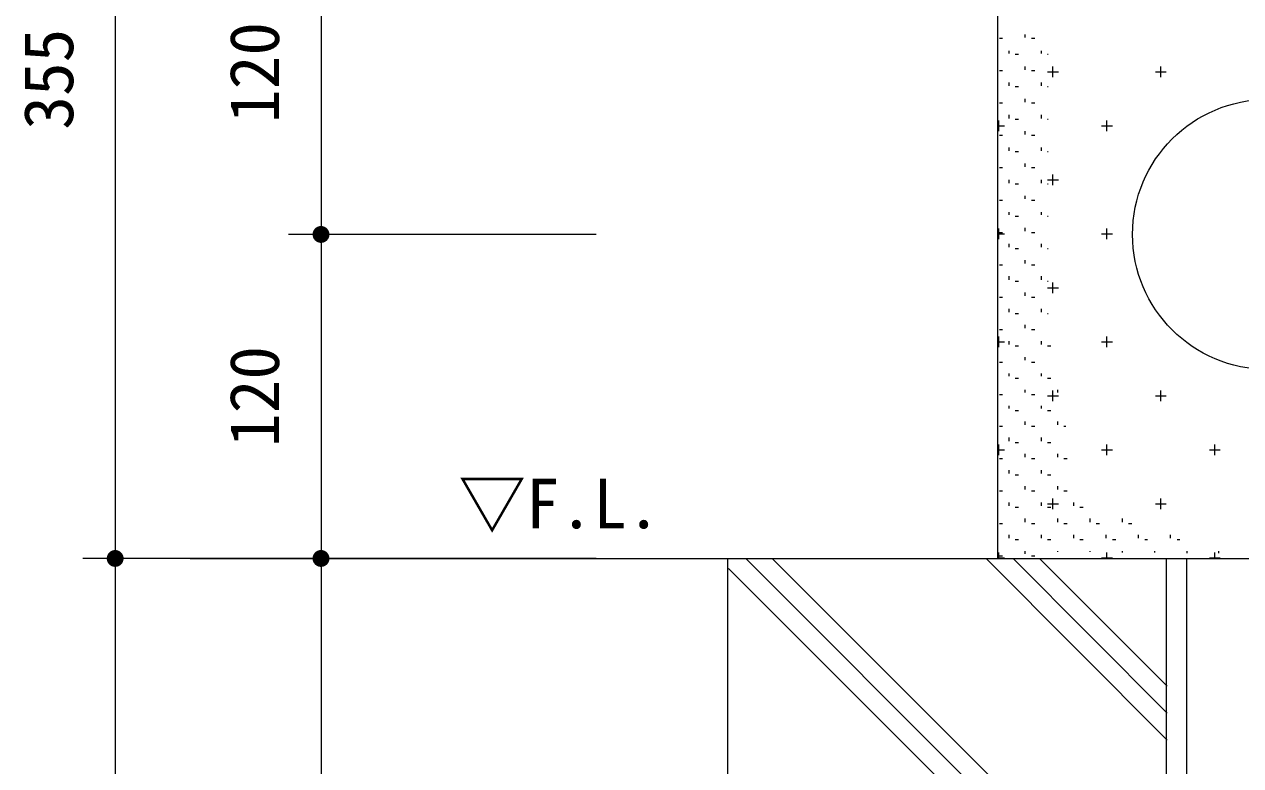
# Model space of a CAD drawing. Units: millimetres at full size, sheet at 1:10. Extents: x 0 to 4200, y 0 to 2970.
# Drawn here: x 2470 to 2920.6, y 1160.9 to 1435.5 of the extents above; entities that cross this region are included whole.
import ezdxf
from ezdxf.enums import TextEntityAlignment as Align

# ---------------------------------------------------------------- set-up
doc = ezdxf.new("R2010")
doc.units = ezdxf.units.MM
doc.header["$LTSCALE"] = 10
doc.layers.add('D-STR', color=1, linetype='Continuous', lineweight=13)
doc.layers.add('D-STR-DIM', color=7, linetype='Continuous', lineweight=13)
doc.styles.add('ＭＳ ゴシック', font='')
doc.styles.get('ＭＳ ゴシック').set_extended_font_data('MS Gothic')

# ---------------------------------------------------------------- blocks, each defined once
blk = doc.blocks.new('filled_dot')
at = {"color": 0, "linetype": 'Continuous', "lineweight": -2, "const_width": 1.25}
blk.add_lwpolyline([(-0.625, 0, 1), (0.625, 0, 1)], format="xyb", close=True, dxfattribs=at)

msp = doc.modelspace()

# ---------------------------------------------------------------- linework, layer by layer
at = {"layer": 'D-STR'}
for p, q in [((2831.33, 1430.39), (2832.33, 1430.39)), ((2840.83, 1430.64), (2840.83, 1431.64)), ((2843.08, 1430.39), (2844.33, 1430.39)), ((2834.83, 1424.64), (2834.83, 1425.64)), ((2837.08, 1424.39), (2838.33, 1424.39)), ((2846.83, 1424.64), (2846.83, 1425.64)), ((2849.08, 1424.39), (2849.33, 1424.39)), ((2840.83, 1418.64), (2840.83, 1419.89)), ((2851.08, 1415.89), (2851.08, 1419.89)), ((2891.08, 1415.89), (2891.08, 1419.89)), ((2831.33, 1418.39), (2832.33, 1418.39)), ((2843.08, 1418.39), (2844.33, 1418.39)), ((2849.08, 1417.89), (2853.08, 1417.89)), ((2889.08, 1417.89), (2893.08, 1417.89)), ((2834.83, 1412.64), (2834.83, 1413.89)), ((2837.08, 1412.39), (2838.33, 1412.39)), ((2846.83, 1412.64), (2846.83, 1413.89)), ((2849.08, 1412.39), (2849.33, 1412.39)), ((2831.33, 1406.39), (2832.33, 1406.39)), ((2840.83, 1406.64), (2840.83, 1407.89)), ((2843.08, 1406.39), (2844.33, 1406.39)), ((2834.83, 1400.64), (2834.83, 1401.89)), ((2846.83, 1400.64), (2846.83, 1401.89)), ((2830.58, 1397.89), (2833.08, 1397.89)), ((2831.08, 1395.89), (2831.08, 1399.89)), ((2837.08, 1400.39), (2838.33, 1400.39)), ((2849.08, 1400.39), (2849.33, 1400.39)), ((2869.08, 1397.89), (2873.08, 1397.89)), ((2871.08, 1395.89), (2871.08, 1399.89)), ((2831.33, 1394.39), (2832.33, 1394.39)), ((2840.83, 1394.64), (2840.83, 1395.89)), ((2843.08, 1394.39), (2844.33, 1394.39)), ((2834.83, 1388.64), (2834.83, 1389.89)), ((2837.08, 1388.39), (2838.33, 1388.39)), ((2846.83, 1388.64), (2846.83, 1389.89)), ((2849.08, 1388.39), (2849.33, 1388.39)), ((2840.83, 1382.64), (2840.83, 1383.89)), ((2831.33, 1382.39), (2832.33, 1382.39)), ((2843.08, 1382.39), (2844.33, 1382.39)), ((2851.08, 1375.89), (2851.08, 1379.89)), ((2834.83, 1376.64), (2834.83, 1377.89)), ((2837.08, 1376.39), (2838.33, 1376.39)), ((2846.83, 1376.64), (2846.83, 1377.89)), ((2849.08, 1377.89), (2853.08, 1377.89)), ((2849.08, 1376.39), (2849.33, 1376.39)), ((2831.33, 1370.39), (2832.33, 1370.39)), ((2840.83, 1370.89), (2840.83, 1371.89)), ((2843.08, 1370.39), (2844.33, 1370.39)), ((2834.83, 1364.89), (2834.83, 1365.89)), ((2846.83, 1364.89), (2846.83, 1365.89)), ((2837.08, 1364.39), (2838.33, 1364.39)), ((2849.08, 1364.39), (2849.33, 1364.39)), ((2830.58, 1357.89), (2833.08, 1357.89)), ((2831.08, 1355.89), (2831.08, 1359.89)), ((2831.33, 1358.39), (2832.33, 1358.39)), ((2840.83, 1358.89), (2840.83, 1360.14)), ((2843.08, 1358.39), (2844.33, 1358.39)), ((2869.08, 1357.89), (2873.08, 1357.89)), ((2871.08, 1355.89), (2871.08, 1359.89)), ((2834.83, 1352.89), (2834.83, 1354.14)), ((2837.08, 1352.39), (2838.33, 1352.39)), ((2846.83, 1352.89), (2846.83, 1354.14)), ((2849.08, 1352.39), (2849.33, 1352.39)), ((2840.83, 1346.89), (2840.83, 1348.14)), ((2831.33, 1346.39), (2832.33, 1346.39)), ((2843.08, 1346.39), (2844.33, 1346.39)), ((2834.83, 1340.89), (2834.83, 1342.14)), ((2837.08, 1340.39), (2838.33, 1340.39)), ((2846.83, 1340.89), (2846.83, 1342.14)), ((2849.08, 1340.39), (2849.33, 1340.39)), ((2851.08, 1335.89), (2851.08, 1339.89)), ((2831.33, 1334.39), (2832.33, 1334.39)), ((2840.83, 1334.89), (2840.83, 1336.14)), ((2843.08, 1334.39), (2844.33, 1334.39)), ((2849.08, 1337.89), (2853.08, 1337.89)), ((2834.83, 1328.89), (2834.83, 1330.14)), ((2846.83, 1328.89), (2846.83, 1330.14)), ((2837.08, 1328.39), (2838.33, 1328.39)), ((2849.08, 1328.39), (2849.33, 1328.39)), ((2831.33, 1322.39), (2832.33, 1322.39)), ((2840.83, 1322.89), (2840.83, 1324.14)), ((2843.08, 1322.39), (2844.33, 1322.39)), ((2830.58, 1317.89), (2833.08, 1317.89)), ((2831.08, 1315.89), (2831.08, 1319.89)), ((2834.83, 1316.89), (2834.83, 1318.14)), ((2837.08, 1316.39), (2838.33, 1316.39)), ((2846.83, 1316.89), (2846.83, 1318.14)), ((2849.08, 1316.39), (2849.33, 1316.39)), ((2849.08, 1316.39), (2850.33, 1316.39)), ((2869.08, 1317.89), (2873.08, 1317.89)), ((2871.08, 1315.89), (2871.08, 1319.89)), ((2840.83, 1311.14), (2840.83, 1312.14)), ((2831.33, 1310.39), (2832.33, 1310.39)), ((2843.08, 1310.39), (2844.33, 1310.39)), ((2834.83, 1305.14), (2834.83, 1306.14)), ((2837.08, 1304.39), (2838.33, 1304.39)), ((2846.83, 1305.14), (2846.83, 1306.14)), ((2849.08, 1304.39), (2849.33, 1304.39)), ((2849.08, 1304.39), (2850.33, 1304.39)), ((2831.33, 1298.39), (2832.33, 1298.39)), ((2840.83, 1299.14), (2840.83, 1300.14)), ((2843.08, 1298.39), (2844.33, 1298.39)), ((2849.08, 1297.89), (2853.08, 1297.89)), ((2851.08, 1295.89), (2851.08, 1299.89)), ((2852.83, 1299.14), (2852.83, 1300.14)), ((2889.08, 1297.89), (2893.08, 1297.89)), ((2891.08, 1295.89), (2891.08, 1299.89)), ((2834.83, 1293.14), (2834.83, 1294.14)), ((2846.83, 1293.14), (2846.83, 1294.14)), ((2837.08, 1292.39), (2838.33, 1292.39)), ((2849.08, 1292.39), (2849.33, 1292.39)), ((2849.08, 1292.39), (2850.33, 1292.39)), ((2831.33, 1286.64), (2832.33, 1286.64)), ((2840.83, 1287.14), (2840.83, 1288.39)), ((2843.08, 1286.64), (2844.33, 1286.64)), ((2852.83, 1287.14), (2852.83, 1288.39)), ((2855.08, 1286.64), (2855.83, 1286.64)), ((2831.08, 1275.89), (2831.08, 1279.89)), ((2834.83, 1281.14), (2834.83, 1282.39)), ((2837.08, 1280.64), (2838.33, 1280.64)), ((2846.83, 1281.14), (2846.83, 1282.39)), ((2849.08, 1280.64), (2849.33, 1280.64)), ((2849.08, 1280.64), (2850.33, 1280.64)), ((2871.08, 1275.89), (2871.08, 1279.89)), ((2911.08, 1275.89), (2911.08, 1279.89)), ((2830.58, 1277.89), (2833.08, 1277.89)), ((2840.83, 1275.14), (2840.83, 1276.39)), ((2852.83, 1275.14), (2852.83, 1276.39)), ((2869.08, 1277.89), (2873.08, 1277.89)), ((2909.08, 1277.89), (2913.08, 1277.89)), ((2831.33, 1274.64), (2832.33, 1274.64)), ((2843.08, 1274.64), (2844.33, 1274.64)), ((2855.08, 1274.64), (2856.33, 1274.64)), ((2834.83, 1269.14), (2834.83, 1270.39)), ((2837.08, 1268.64), (2838.33, 1268.64)), ((2846.83, 1269.14), (2846.83, 1270.39)), ((2849.08, 1268.64), (2849.33, 1268.64)), ((2849.08, 1268.64), (2850.33, 1268.64)), ((2831.33, 1262.64), (2832.33, 1262.64)), ((2840.83, 1263.14), (2840.83, 1264.39)), ((2843.08, 1262.64), (2844.33, 1262.64)), ((2852.83, 1263.14), (2852.83, 1264.39)), ((2855.08, 1262.64), (2856.33, 1262.64)), ((2834.83, 1257.14), (2834.83, 1258.39)), ((2846.83, 1257.14), (2846.83, 1258.39)), ((2849.08, 1257.89), (2853.08, 1257.89)), ((2851.08, 1255.89), (2851.08, 1259.89)), ((2858.83, 1257.14), (2858.83, 1258.39)), ((2889.08, 1257.89), (2893.08, 1257.89)), ((2891.08, 1255.89), (2891.08, 1259.89)), ((2837.08, 1256.64), (2838.33, 1256.64)), ((2849.08, 1256.64), (2849.33, 1256.64)), ((2849.08, 1256.64), (2850.33, 1256.64)), ((2861.08, 1256.64), (2862.33, 1256.64)), ((2831.33, 1250.64), (2832.33, 1250.64)), ((2840.83, 1251.14), (2840.83, 1252.39)), ((2843.08, 1250.64), (2844.33, 1250.64)), ((2852.83, 1251.14), (2852.83, 1252.39)), ((2855.08, 1250.64), (2856.33, 1250.64)), ((2864.83, 1251.14), (2864.83, 1252.39)), ((2867.08, 1250.64), (2868.33, 1250.64)), ((2876.83, 1251.14), (2876.83, 1252.39)), ((2879.08, 1250.64), (2880.33, 1250.64)), ((2834.83, 1245.14), (2834.83, 1246.39)), ((2837.08, 1244.64), (2838.33, 1244.64)), ((2846.83, 1245.14), (2846.83, 1246.39)), ((2849.08, 1244.64), (2849.33, 1244.64)), ((2849.08, 1244.64), (2850.33, 1244.64)), ((2858.83, 1245.14), (2858.83, 1246.39)), ((2861.08, 1244.64), (2862.33, 1244.64)), ((2870.83, 1245.14), (2870.83, 1246.39)), ((2873.08, 1244.64), (2874.33, 1244.64)), ((2882.83, 1245.14), (2882.83, 1246.39)), ((2885.08, 1244.64), (2886.08, 1244.64)), ((2894.58, 1245.14), (2894.58, 1246.39)), ((2897.08, 1244.64), (2898.08, 1244.64)), ((2831.08, 1237.64), (2831.08, 1239.89)), ((2840.83, 1239.39), (2840.83, 1240.39)), ((2852.83, 1240.14), (2852.83, 1240.39)), ((2864.83, 1240.14), (2864.83, 1240.39)), ((2871.08, 1237.64), (2871.08, 1239.89)), ((2876.83, 1239.89), (2876.83, 1240.39)), ((2888.83, 1239.89), (2888.83, 1240.39)), ((2900.83, 1239.64), (2900.83, 1240.39)), ((2911.08, 1237.64), (2911.08, 1239.89)), ((2912.58, 1239.64), (2912.58, 1240.39)), ((2531.42, 1237.64), (3248.32, 1237.64)), ((2893.33, 1081.39), (2737.33, 1237.64)), ((2893.33, 1091.39), (2747.08, 1237.64)), ((2893.33, 1170.39), (2826.33, 1237.64)), ((2830.58, 1237.89), (2833.08, 1237.89)), ((2831.33, 1238.64), (2832.33, 1238.64)), ((2893.33, 1180.39), (2836.33, 1237.64)), ((2843.08, 1238.64), (2844.33, 1238.64)), ((2893.33, 1190.39), (2846.08, 1237.64)), ((2869.08, 1237.89), (2873.08, 1237.89)), ((2909.08, 1237.89), (2913.08, 1237.89)), ((2893.33, 1071.64), (2730.83, 1233.89))]:
    msp.add_line(p, q, dxfattribs=at)
for points in [[(2830.58, 1497.64), (2840.58, 1497.64), (2840.58, 1477.64), (2830.58, 1477.64), (2830.58, 1237.64), (2930.58, 1237.64)], [(2916.58, 937.64), (2730.58, 937.64), (2730.58, 1237.64), (2880.58, 1237.64)], [(2893.08, 1237.64), (2893.08, 987.64), (2916.58, 987.64), (2916.58, 901.64)], [(2900.58, 1237.64), (2900.58, 1037.64), (2960.58, 1037.64), (2960.58, 1237.64)]]:
    msp.add_lwpolyline(points, dxfattribs=at)
msp.add_circle((2930.58, 1357.64), 50, dxfattribs=at)
at = {"layer": 'D-STR-DIM'}
for p, q in [((2503.68, 1592.64), (2503.68, 1237.64)), ((2579.93, 1477.64), (2579.93, 1357.64)), ((2681.81, 1357.64), (2567.93, 1357.64)), ((2681.81, 1357.64), (2567.93, 1357.64)), ((2579.93, 1357.64), (2579.93, 1237.64)), ((2681.81, 1237.64), (2491.68, 1237.64)), ((2681.81, 1237.64), (2491.68, 1237.64)), ((2503.68, 1237.64), (2503.68, 837.64)), ((2681.81, 1237.64), (2567.93, 1237.64)), ((2681.81, 1237.64), (2567.93, 1237.64)), ((2579.93, 1237.64), (2579.93, 937.64))]:
    msp.add_line(p, q, dxfattribs=at)

# ---------------------------------------------------------------- block references
at = {"layer": 'D-STR-DIM', "xscale": 2.5, "yscale": 2.5}
for p, rotation in [((2579.93, 1357.64), 90), ((2579.93, 1357.64), 270), ((2503.68, 1237.64), 90), ((2503.68, 1237.64), 270), ((2579.93, 1237.64), 90), ((2579.93, 1237.64), 270)]:
    msp.add_blockref('filled_dot', p, dxfattribs=dict(at, rotation=rotation))

# ---------------------------------------------------------------- texts
at = {"layer": 'D-STR-DIM', "style": 'ＭＳ ゴシック'}
for s, p in [('120', (2546.05, 1417.64)), ('355', (2469.8, 1415.14)), ('120', (2546.05, 1297.64))]:
    msp.add_text(s, height=18.33, rotation=90, dxfattribs=at).set_placement(p, align=Align.TOP_CENTER)
msp.add_text('▽F.L.', height=18.33, dxfattribs=at).set_placement((2668.26, 1267.14), align=Align.TOP_CENTER)

doc.saveas('drawing.dxf')
